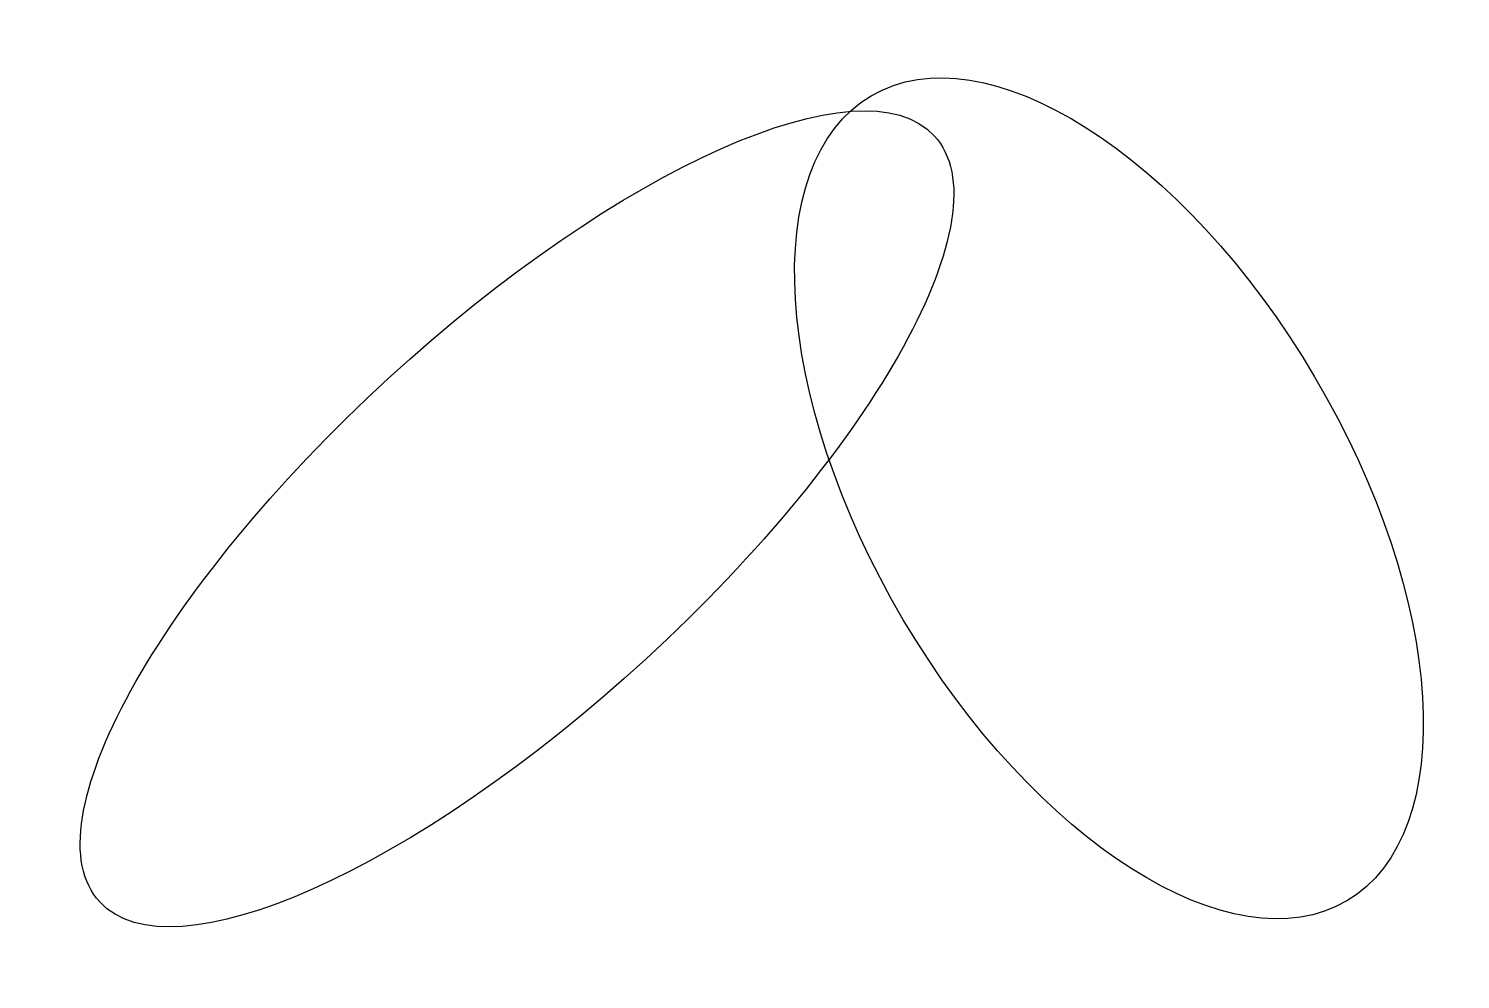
# Model space of a CAD drawing. Header units: inches. Extents: x 0.9 to 30.9, y -0.1 to 19.8.
import ezdxf

# ---------------------------------------------------------------- set-up
doc = ezdxf.new("R2010")
doc.units = ezdxf.units.IN
doc.header["$MEASUREMENT"] = 0

msp = doc.modelspace()

# ---------------------------------------------------------------- linework, layer by layer
for centre, major_axis, ratio in [((23.558, 9.968), (4.987, -8.443), 0.510888), ((11.143, 9.537), (-8.751, -8.035), 0.336109)]:
    msp.add_ellipse(centre, major_axis=major_axis, ratio=ratio)

doc.saveas('drawing.dxf')
